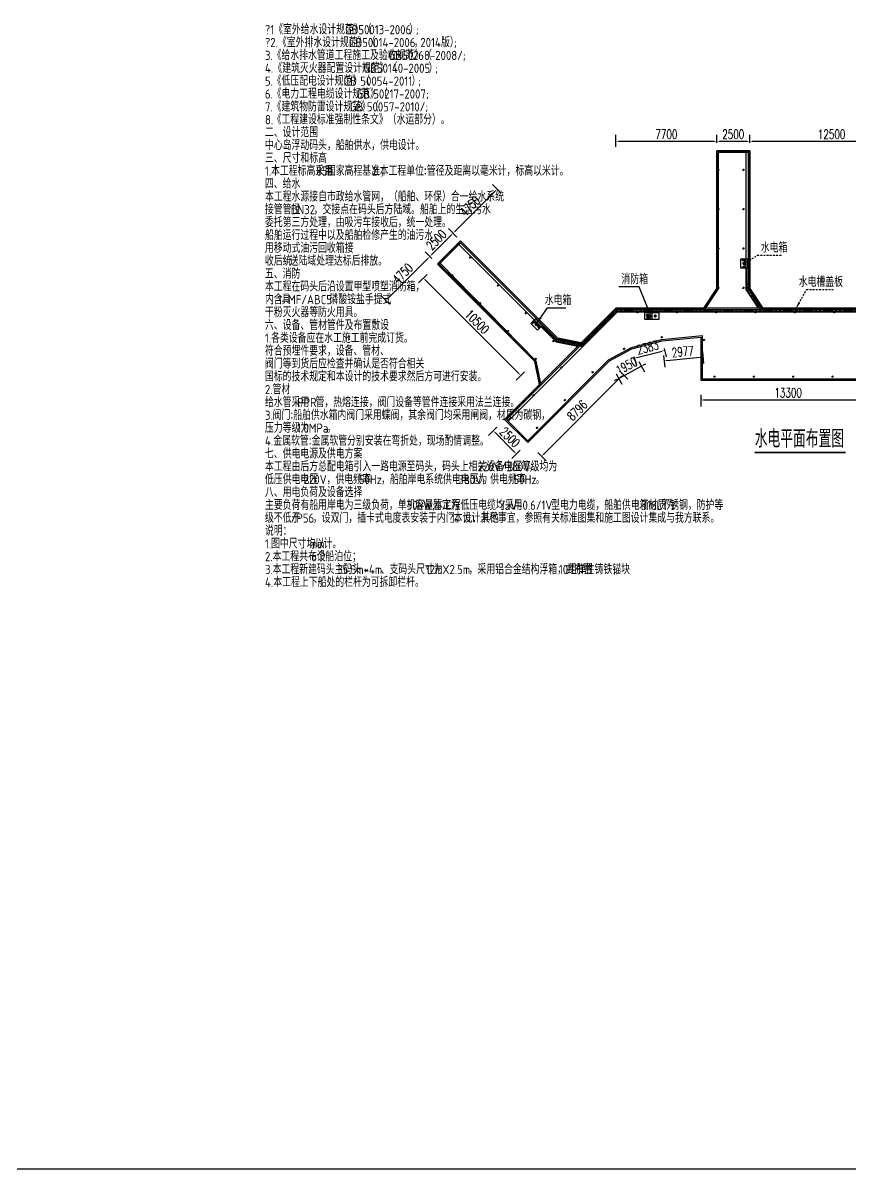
# Model space of a CAD drawing. Extents: x -89702 to 926017, y -610001 to -56924.
# Drawn here: x 387639 to 450713, y -380806 to -293411 of the extents above; entities that cross this region are included whole.
import ezdxf

# ---------------------------------------------------------------- set-up
doc = ezdxf.new("R2010")
doc.units = 0
doc.header["$LTSCALE"] = 10
doc.header["$MEASUREMENT"] = 0
for name, pattern in [('-6_350_HOLE$0$DASH', [0.35, 0.25, -0.1]), ('ACAD_ISO14W100', [24, 12, -3, 0, -3, 0, -3, 0, -3]), ('PHANTOM', [2.5, 1.25, -0.25, 0.25, -0.25, 0.25, -0.25])]:
    doc.linetypes.add(name, pattern=pattern)
for name, color, linetype in [('DIM_LEAD', 3, 'Continuous'), ('DIM_SYMB', 3, 'Continuous'), ('L-构造线', 6, 'Continuous'), ('PUB_DIM', 3, 'Continuous'), ('PUB_TEXT', 7, 'Continuous'), ('W-ALUMINUM_FRAME铝架', 30, 'Continuous'), ('W-FLOAT_BOWL浮筒', 253, 'Continuous'), ('W-PLASTIC_RAILINGS塑木栏杆', 6, 'Continuous'), ('W-STEEL_FRAME钢架', 3, 'Continuous'), ('W-WOOD_FLOOR木地板', 30, 'Continuous')]:
    doc.layers.add(name, color=color, linetype=linetype)
doc.styles.add('_TCH_DIM', font='SIMPLEX', dxfattribs={"bigfont": 'GBCBIG'})
doc.styles.get("Standard").update_dxf_attribs({"font": 'gbenor.shx', "bigfont": 'gbcbig.shx'})
doc.styles.add('STANDARD_T3', font='simplex.shx', dxfattribs={"width": 0.7, "bigfont": 'gbcbig.shx'})
doc.dimstyles.new('W&&200', dxfattribs={"dimtxt": 700, "dimasz": 200, "dimexe": 500, "dimexo": 600, "dimgap": 200, "dimtad": 1, "dimdec": 0, "dimzin": 0, "dimdsep": 46, "dimtxsty": 'STANDARD_T3', "dimcen": 0.09, "dimclrd": 1, "dimclre": 1, "dimclrt": 7, "dimazin": 2, "dimtfac": 1, "dimtdec": 0, "dimtix": 1, "dimtmove": 2, "dimatfit": 3, "dimfxl": 0, "dimtolj": 1, "dimtzin": 0, "dimarcsym": 0})

# ---------------------------------------------------------------- blocks, each defined once
blk = doc.blocks.new('A$C6f7a73f6')
blk.add_hatch(color=3).paths.add_polyline_path([(485, 384), (635, 384, 1)])
at = {"color": 5}
for p, q in [((228, 434), (240, 434)), ((228, 408), (240, 408)), ((228, 363), (240, 363)), ((228, 337), (240, 337)), ((293, 399), (305, 399)), ((293, 372), (305, 372))]:
    blk.add_line(p, q, dxfattribs=at)
at = {"color": 0, "linetype": 'ByBlock'}
blk.add_lwpolyline([(200, 634), (920, 634), (920, 134), (200, 134)], close=True, dxfattribs=at)
blk.add_lwpolyline([(200, 459), (350, 459), (350, 309), (200, 309)], close=True)
at = {"color": 6}
for points in [[(466, 384), (430, 386)], [(477, 338), (446, 320)], [(478, 432), (450, 450)], [(512, 466), (494, 496)], [(514, 304), (496, 272)], [(559, 288), (560, 256)], [(561, 480), (560, 516)], [(606, 468), (624, 496)], [(608, 302), (626, 272)], [(642, 336), (674, 318)], [(643, 430), (674, 448)], [(654, 384), (690, 386)]]:
    blk.add_lwpolyline(points, dxfattribs=at)
at = {"color": 7, "true_color": 0xffffff}
for points in [[(779, 406), (755, 384), (744, 359), (741, 347)], [(777, 349), (741, 347)], [(741, 335), (741, 339), (741, 347)], [(742, 319), (742, 323), (742, 331)], [(743, 302), (743, 307), (742, 315)], [(744, 290), (743, 294), (747, 299)], [(744, 290), (743, 298)], [(746, 335), (745, 339), (745, 347)], [(746, 319), (746, 323), (746, 331)], [(747, 303), (747, 307), (747, 315)], [(748, 290), (749, 347)], [(750, 335), (749, 339), (749, 347)], [(750, 319), (750, 323), (750, 331)], [(751, 303), (751, 307), (751, 315)], [(752, 291), (751, 299)], [(752, 291), (752, 295), (755, 299)], [(754, 335), (753, 339), (753, 348)], [(754, 319), (754, 323), (754, 331)], [(755, 303), (755, 307), (755, 315)], [(756, 291), (757, 348)], [(758, 340), (757, 344), (757, 348)], [(759, 319), (758, 323), (758, 336)], [(759, 303), (759, 307), (759, 315)], [(760, 291), (760, 299)], [(760, 291), (760, 299)], [(762, 340), (761, 344), (761, 348)], [(762, 324), (762, 328), (762, 336)], [(763, 303), (763, 308), (763, 320)], [(764, 291), (765, 348)], [(766, 340), (765, 344), (765, 348)], [(766, 324), (766, 328), (766, 336)], [(767, 308), (767, 312), (767, 320)], [(768, 291), (768, 296), (767, 304)], [(768, 291), (768, 296), (768, 300), (771, 304)], [(770, 340), (769, 344), (769, 348)], [(770, 324), (770, 328), (770, 336)], [(771, 308), (771, 312), (771, 320)], [(772, 292), (773, 349)], [(774, 340), (774, 345), (773, 349)], [(775, 324), (774, 328), (774, 336)], [(775, 308), (775, 312), (775, 320)], [(776, 292), (776, 296), (776, 304)], [(778, 503), (777, 511), (817, 525)], [(792, 374), (780, 369), (777, 357)], [(777, 357), (777, 349)], [(778, 503), (871, 504), (875, 512), (834, 522)], [(779, 406), (794, 419), (797, 435)], [(792, 374), (825, 367), (861, 373)], [(846, 441), (805, 439), (797, 435)], [(797, 435), (854, 438)], [(798, 431), (854, 434)], [(817, 440), (817, 456), (805, 456)], [(805, 439), (805, 456)], [(812, 468), (809, 456)], [(809, 456), (841, 457)], [(815, 489), (811, 484), (812, 476)], [(812, 476), (840, 478)], [(812, 468), (840, 470), (841, 457)], [(817, 529), (814, 505)], [(815, 489), (836, 486), (840, 482)], [(816, 468), (816, 477)], [(839, 502), (833, 530), (817, 529)], [(837, 453), (817, 456)], [(819, 501), (819, 489)], [(819, 489), (820, 477)], [(832, 485), (832, 477)], [(835, 502), (836, 486)], [(836, 469), (836, 478)], [(845, 454), (841, 457), (837, 453)], [(837, 453), (838, 441)], [(840, 478), (840, 482)], [(846, 441), (845, 454)], [(846, 441), (854, 438)], [(855, 418), (854, 438)], [(855, 418), (860, 406), (872, 402)], [(878, 358), (874, 370), (861, 373)], [(872, 402), (880, 403)], [(892, 411), (891, 358), (878, 358)], [(881, 394), (882, 374), (878, 358)], [(880, 411), (881, 394)], [(892, 411), (880, 411)], [(881, 394), (893, 395)], [(882, 374), (894, 375)], [(890, 366), (915, 364)], [(892, 403), (913, 404)], [(896, 403), (898, 367)], [(897, 399), (917, 400)], [(898, 371), (918, 368)], [(913, 404), (915, 364)], [(917, 400), (918, 368)]]:
    blk.add_lwpolyline(points, dxfattribs=at)
at = {"color": 5}
for centre, radius in [((311, 385), 31), ((325, 385), 6)]:
    blk.add_circle(centre, radius, dxfattribs=at)
at = {"color": 6}
blk.add_circle((560, 384), 75, dxfattribs=at)
at = {"color": 5}
for centre, start, end in [((234, 434), 0, 180), ((234, 408), 180, 0), ((234, 363), 0, 180), ((234, 337), 180, 0), ((299, 399), 0, 180), ((299, 372), 180, 0)]:
    blk.add_arc(centre, 6, start, end, dxfattribs=at)
blk = doc.blocks.new('*D1283')
at = {"layer": 'Defpoints', "color": 0, "transparency": 16777216}
for p in [(443056, -302448), (443056, -303155), (455556, -303155)]:
    blk.add_point(p, dxfattribs=at)
at = {"layer": 'W-STEEL_FRAME钢架', "color": 1, "lineweight": -2, "transparency": 16777216}
for p, q in [((443056, -302555), (443056, -301948)), ((455556, -302555), (455556, -301948)), ((455356, -302448), (443256, -302448))]:
    blk.add_line(p, q, dxfattribs=at)
at = {"layer": 'W-STEEL_FRAME钢架', "color": 1, "transparency": 16777216}
for points in [[(443256, -302415), (443256, -302482), (443056, -302448)], [(455356, -302415), (455356, -302482), (455556, -302448)]]:
    blk.add_solid(points, dxfattribs=at)
at = {"layer": 'W-STEEL_FRAME钢架', "color": 7, "transparency": 16777216, "insert": (449306, -301898), "char_height": 700, "attachment_point": 5, "style": 'STANDARD_T3'}
blk.add_mtext('\\A1;12500', dxfattribs=at)
blk = doc.blocks.new('*D1284')
at = {"layer": 'Defpoints', "color": 0, "transparency": 16777216}
for p in [(440556, -302448), (440556, -303155), (443056, -303155)]:
    blk.add_point(p, dxfattribs=at)
at = {"layer": 'W-STEEL_FRAME钢架', "color": 1, "lineweight": -2, "transparency": 16777216}
for p, q in [((440556, -302555), (440556, -301948)), ((443056, -302555), (443056, -301948)), ((442856, -302448), (440756, -302448))]:
    blk.add_line(p, q, dxfattribs=at)
at = {"layer": 'W-STEEL_FRAME钢架', "color": 1, "transparency": 16777216}
for points in [[(440756, -302415), (440756, -302482), (440556, -302448)], [(442856, -302415), (442856, -302482), (443056, -302448)]]:
    blk.add_solid(points, dxfattribs=at)
at = {"layer": 'W-STEEL_FRAME钢架', "color": 7, "transparency": 16777216, "insert": (441806, -301898), "char_height": 700, "attachment_point": 5, "style": 'STANDARD_T3'}
blk.add_mtext('\\A1;2500', dxfattribs=at)
blk = doc.blocks.new('*D1285')
at = {"layer": 'Defpoints', "color": 0, "transparency": 16777216}
for p in [(432856, -302448), (440556, -303155), (432856, -315155)]:
    blk.add_point(p, dxfattribs=at)
at = {"layer": 'W-STEEL_FRAME钢架', "color": 1, "lineweight": -2, "transparency": 16777216}
for p, q in [((432856, -302848), (432856, -301948)), ((440556, -302555), (440556, -301948)), ((440356, -302448), (433056, -302448))]:
    blk.add_line(p, q, dxfattribs=at)
at = {"layer": 'W-STEEL_FRAME钢架', "color": 1, "transparency": 16777216}
for points in [[(433056, -302415), (433056, -302482), (432856, -302448)], [(440356, -302415), (440356, -302482), (440556, -302448)]]:
    blk.add_solid(points, dxfattribs=at)
at = {"layer": 'W-STEEL_FRAME钢架', "color": 7, "transparency": 16777216, "insert": (436706, -301898), "char_height": 700, "attachment_point": 5, "style": 'STANDARD_T3'}
blk.add_mtext('\\A1;7700', dxfattribs=at)
blk = doc.blocks.new('A$C9549bc64')
h = blk.add_hatch(color=256)
h.dxf.hatch_style = 1
h.paths.add_polyline_path([(184, 336), (184, 86), (284, 86)])
h = blk.add_hatch(color=256)
h.dxf.hatch_style = 1
edge = h.paths.add_edge_path()
edge.add_arc((480, 392), 108, 196.29651, 205.0439)
edge.add_arc((468, 386), 94.8, 205.0439, 214.37845)
edge.add_arc((433, 362), 52.4, 214.37845, 254.56921)
edge.add_arc((412, 285), 27.9, 18.37008, 74.56921, ccw=False)
edge.add_arc((409, 284), 30.5, -13.95709, 18.37008, ccw=False)
edge.add_arc((424, 281), 15.7, 300.45082, 346.04291, ccw=False)
edge.add_arc((420, 286), 22.4, 267.37078, 300.45082, ccw=False)
edge.add_arc((421, 296), 32, 239.8196, 267.37078, ccw=False)
edge.add_arc((436, 323), 62.7, 222.4174, 239.8196, ccw=False)
edge.add_arc((440, 326), 67.5, 205.65164, 222.4174, ccw=False)
edge.add_arc((464, 337), 94.3, 195.80573, 205.65164, ccw=False)
edge.add_arc((487, 344), 119, 187.03004, 195.80573, ccw=False)
edge.add_arc((411, 335), 41.8, 167.90846, 187.03004, ccw=False)
edge.add_arc((450, 326), 81.4, 154.23716, 167.90846, ccw=False)
edge = h.paths.add_edge_path()
edge.add_arc((485, 328), 120, 200.75454, 208.53706)
edge.add_arc((430, 299), 57.4, 208.53706, 219.77559)
edge.add_arc((534, 385), 192, 219.77559, 225.01734)
edge.add_arc((472, 323), 105, 225.01734, 232.10631)
edge.add_arc((422, 259), 23.7, 232.10631, 271.10943)
edge.add_arc((423, 219), 16.8, 44.35188, 91.10943, ccw=False)
edge.add_arc((421, 217), 19.2, 22.63254, 44.35188, ccw=False)
edge.add_arc((425, 218), 15.1, -1.94353, 22.63254, ccw=False)
edge.add_arc((430, 218), 10.2, 330.80573, 358.05647, ccw=False)
edge.add_arc((417, 225), 24.9, 313.44338, 330.80573, ccw=False)
edge.add_arc((422, 221), 18.4, 267.37078, 313.44338, ccw=False)
edge.add_arc((422, 238), 35.4, 234.56334, 267.37078, ccw=False)
edge.add_arc((423, 238), 35.7, 222.29325, 234.56334, ccw=False)
edge.add_arc((504, 312), 146, 216.22803, 222.29325, ccw=False)
edge.add_arc((446, 269), 73.8, 192.63666, 216.22803, ccw=False)
edge.add_arc((459, 272), 86.8, 170.91278, 192.63666, ccw=False)
edge = h.paths.add_edge_path()
edge.add_arc((486, 244), 121, 196.11939, 209.7614)
edge.add_arc((481, 242), 116, 209.7614, 223.68479)
edge.add_arc((436, 198), 53.4, 223.68479, 259.61613)
edge.add_arc((424, 132), 14.3, 6.32607, 79.61613, ccw=False)
edge.add_arc((420, 131), 18.6, -17.89376, 6.32607, ccw=False)
edge.add_arc((421, 131), 17.6, 317.15115, 342.10624, ccw=False)
edge.add_arc((418, 133), 20.8, 291.88934, 317.15115, ccw=False)
edge.add_arc((411, 151), 40.2, 273.77874, 291.88934, ccw=False)
edge.add_arc((411, 151), 40, 248.91252, 273.77874, ccw=False)
edge.add_arc((412, 153), 42.5, 224.81745, 248.91252, ccw=False)
edge.add_arc((407, 148), 35.5, 208.29349, 224.81745, ccw=False)
edge.add_arc((515, 206), 158, 200.4817, 208.29349, ccw=False)
edge.add_arc((433, 176), 70.6, 177.37078, 200.4817, ccw=False)
edge.add_arc((454, 175), 91.3, 157.07829, 177.37078, ccw=False)
h = blk.add_hatch(color=1)
h.dxf.hatch_style = 1
h.paths.add_polyline_path([(780, 285), (780, 355), (820, 355), (820, 285), (890, 285), (890, 245), (820, 245), (820, 175), (780, 175), (780, 245), (710, 245), (710, 285)])
for p, q in [((0, 530), (1061, 530)), ((530, 530), (530, 0))]:
    blk.add_line(p, q)
for points in [[(0, 530), (1063, 530), (1063, 0), (0, 0)], [(184, 336), (284, 336), (284, 86), (184, 86)], [(217, 401), (252, 401), (252, 336), (217, 336)]]:
    blk.add_lwpolyline(points, close=True)
for points in [[(217, 380), (171, 380), (171, 360), (217, 360)], [(184, 336), (184, 86), (284, 86), (184, 336)], [(252, 360), (291, 360), (291, 380), (252, 380)], [(369, 210), (369, 210)]]:
    blk.add_lwpolyline(points)
blk.add_lwpolyline([(369, 210, 0.059595), (381, 184, 0.060827), (397, 161, 0.158077), (426, 146, -0.331154), (438, 133, -0.106074), (437, 125, -0.10932), (433, 119, -0.110674), (426, 114, -0.079187), (414, 111, -0.108927), (397, 114, -0.105524), (382, 123, -0.072225), (376, 131, -0.034099), (367, 151, -0.101184), (362, 179, -0.088775), (369, 210)], format="xyb")
for points in [[(376, 362, 0.038186), (382, 346, 0.040752), (390, 333, 0.177185), (419, 312, -0.250251), (438, 294, -0.141997), (439, 277, -0.201599), (432, 267, -0.14535), (419, 264, -0.120797), (405, 268, -0.076078), (390, 280, -0.073285), (379, 297, -0.042987), (373, 312, -0.03831), (370, 329, -0.083628), (370, 343, -0.059723), (376, 362)], [(373, 286, 0.033971), (380, 271, 0.049077), (386, 262, 0.022875), (398, 249, 0.030941), (408, 240, 0.171845), (423, 235, -0.206897), (435, 230, -0.095053), (439, 224, -0.107646), (440, 218, -0.119467), (439, 213, -0.075903), (434, 207, -0.203782), (421, 202, -0.144135), (402, 209, -0.05359), (396, 214, -0.026471), (386, 226, -0.103302), (374, 253, -0.095073), (373, 286)]]:
    blk.add_lwpolyline(points, format="xyb", close=True)
at = {"color": 1}
blk.add_lwpolyline([(780, 285), (780, 355), (820, 355), (820, 285), (890, 285), (890, 245), (820, 245), (820, 175), (780, 175), (780, 245), (710, 245), (710, 285)], close=True, dxfattribs=at)
for centre, radius, start, end in [((206, 276), 110, 108.79594, 170.85949), ((203, 251), 113, 106.36583, 158.37574)]:
    blk.add_arc(centre, radius, start, end)
blk = doc.blocks.new('*D1286')
at = {"layer": 'Defpoints', "color": 0, "transparency": 16777216}
for p in [(420436, -309453), (432856, -315155), (429498, -318514)]:
    blk.add_point(p, dxfattribs=at)
at = {"layer": 'W-STEEL_FRAME钢架', "color": 1, "lineweight": -2, "transparency": 16777216}
for p, q in [((424078, -306377), (423441, -305740)), ((423654, -306235), (420578, -309311)), ((420719, -309736), (420083, -309099))]:
    blk.add_line(p, q, dxfattribs=at)
at = {"layer": 'W-STEEL_FRAME钢架', "color": 1, "transparency": 16777216}
for points in [[(423630, -306212), (423677, -306259), (423795, -306094)], [(420554, -309288), (420601, -309335), (420436, -309453)]]:
    blk.add_solid(points, dxfattribs=at)
at = {"layer": 'W-STEEL_FRAME钢架', "color": 7, "transparency": 16777216, "insert": (421727, -307384), "char_height": 700, "attachment_point": 5, "rotation": 45, "style": 'STANDARD_T3'}
blk.add_mtext('\\A1;4750', dxfattribs=at)
blk = doc.blocks.new('*D1287')
at = {"layer": 'Defpoints', "color": 0, "transparency": 16777216}
for p in [(418668, -311220), (419245, -311797), (429498, -318514)]:
    blk.add_point(p, dxfattribs=at)
at = {"layer": 'W-STEEL_FRAME钢架', "color": 1, "lineweight": -2, "transparency": 16777216}
for p, q in [((420719, -309736), (420083, -309099)), ((420295, -309594), (418810, -311079)), ((418820, -311372), (418315, -310867))]:
    blk.add_line(p, q, dxfattribs=at)
at = {"layer": 'W-STEEL_FRAME钢架', "color": 1, "transparency": 16777216}
for points in [[(420271, -309571), (420318, -309618), (420436, -309453)], [(418786, -311056), (418833, -311103), (418668, -311220)]]:
    blk.add_solid(points, dxfattribs=at)
at = {"layer": 'W-STEEL_FRAME钢架', "color": 7, "transparency": 16777216, "insert": (419163, -309948), "char_height": 700, "attachment_point": 5, "rotation": 45, "style": 'STANDARD_T3'}
blk.add_mtext('\\A1;2500', dxfattribs=at)
blk = doc.blocks.new('*D1290')
at = {"layer": 'Defpoints', "color": 0, "transparency": 16777216}
for p in [(419245, -311797), (415310, -314579), (424371, -323641)]:
    blk.add_point(p, dxfattribs=at)
at = {"layer": 'W-STEEL_FRAME钢架', "color": 1, "lineweight": -2, "transparency": 16777216}
for p, q in [((418820, -311372), (418315, -310867)), ((418527, -311362), (415451, -314438)), ((415593, -314862), (414956, -314226))]:
    blk.add_line(p, q, dxfattribs=at)
at = {"layer": 'W-STEEL_FRAME钢架', "color": 1, "transparency": 16777216}
for points in [[(418504, -311338), (418551, -311385), (418668, -311220)], [(415428, -314414), (415475, -314461), (415310, -314579)]]:
    blk.add_solid(points, dxfattribs=at)
at = {"layer": 'W-STEEL_FRAME钢架', "color": 7, "transparency": 16777216, "insert": (416600, -312511), "char_height": 700, "attachment_point": 5, "rotation": 45, "style": 'STANDARD_T3'}
blk.add_mtext('\\A1;4750', dxfattribs=at)
blk = doc.blocks.new('*D1291')
at = {"layer": 'Defpoints', "color": 0, "transparency": 16777216}
for p in [(424371, -323641), (423499, -324512), (426139, -325408)]:
    blk.add_point(p, dxfattribs=at)
at = {"layer": 'W-STEEL_FRAME钢架', "color": 1, "lineweight": -2, "transparency": 16777216}
for p, q in [((423782, -324229), (423146, -324866)), ((425126, -326139), (423641, -324654)), ((425550, -325997), (424914, -326633))]:
    blk.add_line(p, q, dxfattribs=at)
at = {"layer": 'W-STEEL_FRAME钢架', "color": 1, "transparency": 16777216}
for points in [[(423664, -324630), (423617, -324677), (423499, -324512)], [(425149, -326115), (425102, -326162), (425267, -326280)]]:
    blk.add_solid(points, dxfattribs=at)
at = {"layer": 'W-STEEL_FRAME钢架', "color": 7, "transparency": 16777216, "insert": (424772, -325007), "char_height": 700, "attachment_point": 5, "rotation": 315, "style": 'STANDARD_T3'}
blk.add_mtext('\\A1;2500', dxfattribs=at)
blk = doc.blocks.new('*D1292')
at = {"layer": 'Defpoints', "color": 0, "transparency": 16777216}
for p in [(419245, -311797), (418169, -312872), (426669, -319221)]:
    blk.add_point(p, dxfattribs=at)
at = {"layer": 'W-STEEL_FRAME钢架', "color": 1, "lineweight": -2, "transparency": 16777216}
for p, q in [((418452, -312589), (417815, -313226)), ((425452, -320155), (418310, -313013)), ((425876, -320014), (425240, -320650))]:
    blk.add_line(p, q, dxfattribs=at)
at = {"layer": 'W-STEEL_FRAME钢架', "color": 1, "transparency": 16777216}
for points in [[(418334, -312990), (418287, -313037), (418169, -312872)], [(425476, -320132), (425429, -320179), (425594, -320297)]]:
    blk.add_solid(points, dxfattribs=at)
at = {"layer": 'W-STEEL_FRAME钢架', "color": 7, "transparency": 16777216, "insert": (422270, -316195), "char_height": 700, "attachment_point": 5, "rotation": 315, "style": 'STANDARD_T3'}
blk.add_mtext('\\A1;10500', dxfattribs=at)
blk = doc.blocks.new('*D1293')
at = {"layer": 'Defpoints', "color": 0, "transparency": 16777216}
for p in [(432359, -319189), (433404, -320234), (426139, -325408)]:
    blk.add_point(p, dxfattribs=at)
at = {"layer": 'W-STEEL_FRAME钢架', "color": 1, "lineweight": -2, "transparency": 16777216}
for p, q in [((427326, -326312), (433262, -320375)), ((433121, -319951), (433757, -320587)), ((426901, -326171), (427538, -326807))]:
    blk.add_line(p, q, dxfattribs=at)
at = {"layer": 'W-STEEL_FRAME钢架', "color": 1, "transparency": 16777216}
for points in [[(433239, -320352), (433286, -320399), (433404, -320234)], [(427302, -326289), (427349, -326336), (427184, -326454)]]:
    blk.add_solid(points, dxfattribs=at)
at = {"layer": 'W-STEEL_FRAME钢架', "color": 7, "transparency": 16777216, "insert": (429905, -322955), "char_height": 700, "attachment_point": 5, "rotation": 45, "style": 'STANDARD_T3'}
blk.add_mtext('\\A1;8796', dxfattribs=at)
blk = doc.blocks.new('*D1294')
at = {"layer": 'Defpoints', "color": 0, "transparency": 16777216}
for p in [(434074, -318263), (432359, -319189), (434788, -319586)]:
    blk.add_point(p, dxfattribs=at)
at = {"layer": 'W-STEEL_FRAME钢架', "color": 1, "lineweight": -2, "transparency": 16777216}
for p, q in [((433073, -320512), (434788, -319586)), ((434599, -319234), (435026, -320026)), ((434964, -319491), (435140, -319396)), ((432897, -320607), (432721, -320702)), ((432883, -320160), (433310, -320952))]:
    blk.add_line(p, q, dxfattribs=at)
at = {"layer": 'W-STEEL_FRAME钢架', "color": 1, "transparency": 16777216}
for points in [[(434949, -319462), (434980, -319520), (434788, -319586)], [(432881, -320578), (432913, -320636), (433073, -320512)]]:
    blk.add_solid(points, dxfattribs=at)
at = {"layer": 'W-STEEL_FRAME钢架', "color": 7, "transparency": 16777216, "insert": (433669, -319565), "char_height": 700, "attachment_point": 5, "rotation": 28.35565, "style": 'STANDARD_T3'}
blk.add_mtext('\\A1;1950', dxfattribs=at)
blk = doc.blocks.new('*D1295')
at = {"layer": 'Defpoints', "color": 0, "transparency": 16777216}
for p in [(436378, -317655), (439341, -317360), (439492, -318871)]:
    blk.add_point(p, dxfattribs=at)
at = {"layer": 'W-STEEL_FRAME钢架', "color": 1, "lineweight": -2, "transparency": 16777216}
for p, q in [((436489, -318769), (436579, -319664)), ((436728, -319147), (439293, -318891)), ((439452, -318473), (439541, -319369))]:
    blk.add_line(p, q, dxfattribs=at)
at = {"layer": 'W-STEEL_FRAME钢架', "color": 1, "transparency": 16777216}
for points in [[(439289, -318858), (439296, -318924), (439492, -318871)], [(436725, -319114), (436731, -319180), (436529, -319167)]]:
    blk.add_solid(points, dxfattribs=at)
at = {"layer": 'W-STEEL_FRAME钢架', "color": 7, "transparency": 16777216, "insert": (437956, -318472), "char_height": 700, "attachment_point": 5, "rotation": 5.69556, "style": 'STANDARD_T3'}
blk.add_mtext('\\A1;2977', dxfattribs=at)
blk = doc.blocks.new('*D1296')
at = {"layer": 'Defpoints', "color": 0, "transparency": 16777216}
for p in [(439341, -320655), (452641, -320655), (452641, -322162)]:
    blk.add_point(p, dxfattribs=at)
at = {"layer": 'W-STEEL_FRAME钢架', "color": 1, "lineweight": -2, "transparency": 16777216}
for p, q in [((439341, -321762), (439341, -322662)), ((439541, -322162), (452441, -322162)), ((452641, -321762), (452641, -322662))]:
    blk.add_line(p, q, dxfattribs=at)
at = {"layer": 'W-STEEL_FRAME钢架', "color": 1, "transparency": 16777216}
for points in [[(439541, -322128), (439541, -322195), (439341, -322162)], [(452441, -322128), (452441, -322195), (452641, -322162)]]:
    blk.add_solid(points, dxfattribs=at)
at = {"layer": 'W-STEEL_FRAME钢架', "color": 7, "transparency": 16777216, "insert": (445991, -321612), "char_height": 700, "attachment_point": 5, "style": 'STANDARD_T3'}
blk.add_mtext('\\A1;13300', dxfattribs=at)
blk = doc.blocks.new('*D1665')
at = {"layer": 'Defpoints', "color": 0, "transparency": 16777216}
for p in [(436378, -317655), (434074, -318263), (436568, -318377)]:
    blk.add_point(p, dxfattribs=at)
at = {"layer": 'W-STEEL_FRAME钢架', "color": 1, "lineweight": -2, "transparency": 16777216}
for p, q in [((434227, -318843), (434392, -319468)), ((434458, -318933), (436375, -318428)), ((436531, -318235), (436696, -318860))]:
    blk.add_line(p, q, dxfattribs=at)
at = {"layer": 'W-STEEL_FRAME钢架', "color": 1, "transparency": 16777216}
for points in [[(434449, -318901), (434466, -318965), (434264, -318984)], [(436367, -318396), (436384, -318460), (436568, -318377)]]:
    blk.add_solid(points, dxfattribs=at)
at = {"layer": 'W-STEEL_FRAME钢架', "color": 7, "transparency": 16777216, "insert": (435276, -318149), "char_height": 700, "attachment_point": 5, "rotation": 14.76714, "style": 'STANDARD_T3'}
blk.add_mtext('\\A1;2383', dxfattribs=at)

msp = doc.modelspace()

# ---------------------------------------------------------------- linework, layer by layer
at = {"layer": 'DIM_LEAD', "linetype": 'ACAD_ISO14W100'}
for p, q in [((442630.2, -311775.3), (443644.5, -311119.5)), ((443644.5, -311119.5), (445507.7, -311119.5)), ((446560.9, -315240.2), (447399.1, -313737.2)), ((447399.1, -313737.2), (449427.4, -313737.2))]:
    msp.add_line(p, q, dxfattribs=at)
at = {"layer": 'DIM_LEAD'}
for p, q in [((434637.5, -313532.6), (433067.1, -313532.6)), ((435488.2, -315669.1), (434637.5, -313532.6)), ((426773.3, -316369.2), (427642.6, -315127.1)), ((427642.6, -315127.1), (429036, -315127.1))]:
    msp.add_line(p, q, dxfattribs=at)
at = {"layer": 'DIM_LEAD', "linetype": 'ACAD_ISO14W100'}
for points in [[(442630.2, -311775.3, 0, 160, 0), (443134.1, -311449.5, 0, 0, 0)], [(446560.9, -315240.2, 0, 160, 0), (446853.1, -314716.2, 0, 0, 0)]]:
    msp.add_lwpolyline(points, format="xyseb", dxfattribs=at)
at = {"layer": 'DIM_LEAD'}
for points in [[(435488.2, -315669.1, 0, 160, 0), (435266.2, -315111.7, 0, 0, 0)], [(426773.3, -316369.2, 0, 160, 0), (427117.3, -315877.6, 0, 0, 0)]]:
    msp.add_lwpolyline(points, format="xyseb", dxfattribs=at)
at = {"layer": 'DIM_SYMB', "const_width": 140}
msp.add_lwpolyline([(443444.9, -326160.8), (450382.4, -326160.8)], dxfattribs=at)
at = {"layer": 'L-构造线'}
msp.add_lwpolyline([(-6086.7, -56924.3), (818318, -56924.3), (818318, -380806), (-6086.7, -380806)], close=True, dxfattribs=at)
at = {"layer": 'PUB_DIM', "color": 3, "linetype": 'ACAD_ISO14W100'}
for p, q in [((440696.7, -304633.2), (440610.8, -304582)), ((440683.1, -304566.9), (440624.2, -304647.7)), ((442611.6, -304633.2), (442525.7, -304582)), ((442598, -304566.9), (442539.1, -304647.7)), ((440696.7, -307633.2), (440610.8, -307582)), ((440683.1, -307566.9), (440624.2, -307647.7)), ((442611.6, -307633.2), (442525.7, -307582)), ((442598, -307566.9), (442539.1, -307647.7)), ((440696.7, -310633.2), (440610.8, -310582)), ((440683.1, -310566.9), (440624.2, -310647.7)), ((442611.6, -310633.2), (442525.7, -310582)), ((442598, -310566.9), (442539.1, -310647.7)), ((421767.6, -311293.2), (421670.7, -311317.7)), ((421711.2, -311255.9), (421726.6, -311354.7)), ((420413.2, -312646.8), (420316.2, -312671.4)), ((420356.7, -312609.6), (420372.2, -312708.4)), ((423888.3, -313415.1), (423791.4, -313439.7)), ((423831.9, -313377.8), (423847.3, -313476.6)), ((440696.7, -313633.2), (440610.8, -313582)), ((440683.1, -313566.9), (440624.2, -313647.7)), ((442611.6, -313633.2), (442525.7, -313582)), ((442598, -313566.9), (442539.1, -313647.7)), ((422533.9, -314768.8), (422437, -314793.3)), ((422477.5, -314731.5), (422492.9, -314830.3)), ((432964.7, -315423.4), (432878.8, -315474.5)), ((432951.2, -315489.6), (432892.2, -315408.8)), ((434546.3, -315488), (434460.4, -315436.9)), ((434532.8, -315421.8), (434473.9, -315502.6)), ((437546.3, -315488), (437460.4, -315436.9)), ((437532.8, -315421.8), (437473.9, -315502.6)), ((440546.3, -315488), (440460.4, -315436.9)), ((440532.8, -315421.8), (440473.9, -315502.6)), ((443546.3, -315488), (443460.4, -315436.9)), ((443532.8, -315421.8), (443473.9, -315502.6)), ((446546.3, -315488), (446460.4, -315436.9)), ((446532.8, -315421.8), (446473.9, -315502.6)), ((449546.3, -315488), (449460.4, -315436.9)), ((449532.8, -315421.8), (449473.9, -315502.6)), ((426009, -315537), (425912.1, -315561.6)), ((425952.6, -315499.7), (425968, -315598.5)), ((424654.6, -316890.7), (424557.7, -316915.2)), ((424598.2, -316853.4), (424613.6, -316952.2)), ((428129.7, -317658.9), (428032.8, -317683.5)), ((428073.3, -317621.7), (428088.8, -317720.5)), ((430843.4, -317544.7), (430757.5, -317595.8)), ((430829.8, -317610.9), (430770.9, -317530.1)), ((436381.2, -317351.6), (436295.3, -317402.7)), ((436367.6, -317417.9), (436308.7, -317337.1)), ((439597.9, -317551.8), (439512, -317602.9)), ((439584.3, -317618), (439525.4, -317537.2)), ((426718.9, -318975.3), (426734.3, -319074.1)), ((433501.3, -318289.9), (433425.1, -318225.2)), ((433498.9, -318222.3), (433427.4, -318292.2)), ((426775.3, -319012.6), (426678.4, -319037.2)), ((428722.1, -319666), (428636.2, -319717.2)), ((428708.5, -319732.3), (428649.6, -319651.5)), ((431113.4, -320068.2), (431021.8, -320028.1)), ((431091.8, -320004.1), (431043.3, -320091.6)), ((440401, -320351.7), (440315.1, -320402.8)), ((440387.4, -320417.9), (440328.5, -320337.1)), ((443401, -320351.7), (443315.1, -320402.8)), ((443387.4, -320417.9), (443328.5, -320337.1)), ((446401, -320351.7), (446315.1, -320402.8)), ((446387.4, -320417.9), (446328.5, -320337.1)), ((449401, -320351.7), (449315.1, -320402.8)), ((449387.4, -320417.9), (449328.5, -320337.1)), ((426600.8, -321787.3), (426514.8, -321838.5)), ((426587.2, -321853.6), (426528.3, -321772.8)), ((428992.1, -322189.5), (428900.5, -322149.4)), ((428970.5, -322125.5), (428922, -322212.9)), ((424881.4, -323509.7), (424795.5, -323560.9)), ((424867.8, -323576), (424808.9, -323495.2)), ((426870.8, -324310.9), (426779.2, -324270.7)), ((426849.1, -324246.8), (426800.6, -324334.2))]:
    msp.add_line(p, q, dxfattribs=at)
at = {"layer": 'PUB_DIM', "color": 2, "linetype": '-6_350_HOLE$0$DASH'}
for points in [[(442806.3, -312182), (442823.5, -313737.2), (443939.5, -315393.2)], [(427239.7, -316567), (428334, -317677.2), (430283, -318062.2), (432966, -315393.2), (474157.5, -315393.2), (474157.5, -323698.7)]]:
    msp.add_lwpolyline(points, dxfattribs=at)
at = {"layer": 'PUB_DIM', "color": 4, "linetype": 'ACAD_ISO14W100'}
msp.add_lwpolyline([(443923.5, -315256.5), (442861, -313628), (442834.5, -312058)], dxfattribs=at)
at = {"layer": 'PUB_DIM', "color": 4, "linetype": 'PHANTOM'}
msp.add_lwpolyline([(427269.5, -316495.2), (428353, -317583.7), (430279, -317972.7), (432923, -315325.7), (474277.5, -315325.7), (474277.5, -323821.2)], dxfattribs=at)
at = {"layer": 'PUB_DIM', "color": 3, "linetype": 'ACAD_ISO14W100'}
for centre in [(440653.8, -304607.4), (442568.7, -304607.4), (440653.8, -307607.4), (442568.7, -307607.4), (440653.8, -310607.4), (442568.7, -310607.4), (421719.1, -311305.3), (420364.7, -312658.9), (423839.8, -313427.2), (440653.8, -313607.4), (442568.7, -313607.4), (422485.4, -314780.8), (432921.9, -315449.1), (434503.5, -315462.3), (437503.5, -315462.3), (440503.5, -315462.3), (443503.5, -315462.3), (446503.5, -315462.3), (449503.5, -315462.3), (425960.5, -315549.1), (424606.1, -316902.8), (428081.2, -317671), (430800.5, -317570.4), (436338.3, -317377.3), (439555, -317577.5), (426726.8, -319024.7), (433463.3, -318257.4), (428679.2, -319691.7), (431067.7, -320048), (440358.1, -320377.4), (443358.1, -320377.4), (446358.1, -320377.4), (449358.1, -320377.4), (426557.9, -321813.1), (428946.4, -322169.3), (424838.5, -323535.5), (426825.1, -324290.6)]:
    msp.add_circle(centre, 50, dxfattribs=at)
at = {"layer": 'W-ALUMINUM_FRAME铝架', "color": 5}
for points in [[(442771.3, -303255.3), (442771.3, -313741.6), (443713.8, -315155.3)], [(420881.5, -310301), (428296.4, -317715.9), (429962.5, -318049.1)], [(424643.3, -323771.4), (432974.4, -315440.3), (479709, -315440.3)]]:
    msp.add_lwpolyline(points, dxfattribs=at)
at = {"layer": 'W-ALUMINUM_FRAME铝架', "color": 0}
for points in [[(442956.3, -303255.3), (442956.3, -313685.5), (443936.1, -315155.3)], [(421012.3, -310170.2), (428387.6, -317545.5), (430119.7, -317891.9)], [(424512.5, -323640.5), (432896.1, -315256.9), (479709, -315255.3)]]:
    msp.add_lwpolyline(points, dxfattribs=at)
at = {"layer": 'W-PLASTIC_RAILINGS塑木栏杆', "ltscale": 0.5, "const_width": 10}
msp.add_lwpolyline([(454582.7, -315205.3), (444018.2, -315188.1), (443006.3, -313670.4), (443006.3, -303205.3), (440601.2, -303205.3), (440601.2, -313628.2), (439587.4, -315205.3), (432877, -315205.3), (430226.6, -317867.4), (428412.1, -317499.3), (421012.3, -310099.5), (419315.2, -311796.5), (426715.3, -319196.6), (427081.2, -321001.1), (424446.3, -323645.1), (426134.2, -325333)], dxfattribs=at)
at = {"layer": 'W-STEEL_FRAME钢架'}
for points in [[(454556, -315155.3), (444056.3, -315155.3), (443056.3, -313655.3), (443056.3, -303155.3), (440556.3, -303155.3), (440556.3, -313655.3), (439556.3, -315155.3), (432856.3, -315155.3), (430204.7, -317806.9), (428436.9, -317453.4), (421011, -310027.5), (419315.2, -311725.8), (426669.1, -319221.1), (427022.7, -320988.9), (424371, -323640.5), (426138.8, -325408.3), (432358.5, -319188.6), (434074.3, -318262.6), (436378.3, -317655.3), (439340.9, -317359.8), (439340.9, -320655.3), (452640.9, -320655.3)], [(454609.5, -315255.3), (444002.8, -315255.3), (442956.3, -313685.5), (442956.3, -303255.3), (440656.3, -303255.3), (440656.3, -313685.5), (439609.8, -315255.3), (432897.7, -315255.3), (430237.5, -317915.5), (428387.6, -317545.5), (421011, -310168.9), (419455.9, -311726.4), (426761.3, -319172.3), (427131.2, -321021.8), (424512.5, -323640.5), (426138.8, -325266.9), (432298.2, -319107.5), (434037.2, -318168.9), (436365.3, -317555.3), (439440.9, -317249.3), (439440.9, -320555.3), (452560.5, -320555.3)]]:
    msp.add_lwpolyline(points, dxfattribs=at)
for points in [[(439556.3, -315155.3), (440556.3, -313655.3), (440556.3, -303155.3), (443056.3, -303155.3), (443056.3, -313655.3), (444056.3, -315155.3)], [(439676.5, -315155.3), (440656.3, -313685.5), (440656.3, -303255.3), (442956.3, -303255.3), (442956.3, -313685.5), (443936.1, -315155.3)], [(427022.7, -320988.9), (426669.1, -319221.1), (419244.5, -311796.5), (421012.3, -310028.7), (428436.9, -317453.4), (430204.7, -317806.9)], [(427107.7, -320903.9), (426761.2, -319171.8), (419385.9, -311796.5), (421012.3, -310170.2), (428387.6, -317545.5), (430119.7, -317891.9)]]:
    msp.add_lwpolyline(points, close=True, dxfattribs=at)
at = {"layer": 'W-WOOD_FLOOR木地板'}
msp.add_line((427120.5, -320891.1), (430302.5, -317709.1), dxfattribs=at)

# ---------------------------------------------------------------- block references
at = {"layer": 'W-FLOAT_BOWL浮筒'}
msp.add_blockref('A$C9549bc64', (435054.8, -316026.8), dxfattribs=at)
at = {"layer": 'W-STEEL_FRAME钢架'}
for p, rotation in [((443024.1, -312309.1), 90), ((427462.3, -316524.2), 134.9999999999218)]:
    msp.add_blockref('A$C6f7a73f6', p, dxfattribs=dict(at, rotation=rotation))

# ---------------------------------------------------------------- texts
at = {"layer": 'PUB_TEXT', "linetype": 'ByBlock'}
for s, height, p in [('?1', 700, (406095.6, -294278.4)), ('《室外给水设计规范》（', 675.177, (406795.6, -294278.4)), ('GB50013-2006', 700, (412202, -294278.4)), ('）', 675.2, (417102, -294278.4)), ('《室外排水设计规范》（', 675.177, (407087.3, -295258.4)), (';', 700, (417593.5, -294278.4)), ('版）', 675.18, (419518.5, -295258.4)), ('?2.', 700, (406095.6, -295258.4)), ('GB50014-2006', 700, (412493.7, -295258.4)), ('，', 675.2, (417452, -295258.4)), ('2014', 700, (417943.5, -295258.4)), (';', 700, (420501.5, -295258.4)), ('3.', 700, (406095.6, -296238.4)), ('《给水排水管道工程施工及验收规范》（', 675.177, (406678.9, -296238.4)), ('GB50268-2008/;', 700, (415525.8, -296238.4)), ('4.', 700, (406095.6, -297218.4)), ('《建筑灭火器配置设计规范》（', 675.177, (406737.3, -297218.4)), ('GB50140-2005', 700, (413618.1, -297218.4)), ('）', 675.2, (418576.5, -297218.4)), (';', 700, (419068, -297218.4)), ('5.', 700, (406095.6, -298198.4)), ('《低压配电设计规范》（', 675.177, (406678.9, -298198.4)), ('GB', 700, (412085.3, -298198.4)), ('50054-2011', 700, (413368.7, -298198.4)), ('）', 675.2, (417277, -298198.4)), (';', 700, (417768.5, -298198.4)), ('6.', 700, (406095.6, -299178.4)), ('《电力工程电缆设计规范》（', 675.177, (406678.9, -299178.4)), ('GB', 700, (413068.3, -299178.4)), ('50217-2007;', 700, (414351.6, -299178.4)), ('7.', 700, (406095.6, -300158.4)), ('《建筑物防雷设计规范》（', 675.177, (406678.9, -300158.4)), ('GB', 700, (412576.8, -300158.4)), ('50057-2010/;', 700, (413860.2, -300158.4)), ('8.', 700, (406095.6, -301138.4)), ('《工程建设标准强制性条文》（水运部分）。', 675.177, (406678.9, -301138.4)), ('二、设计范围', 675.18, (406095.6, -302118.4)), ('中心岛浮动码头，船舶供水，供电设计。', 675.177, (406095.6, -303098.4)), ('三、尺寸和标高', 675.18, (406095.6, -304078.4)), ('1.', 700, (406095.6, -305058.4)), ('本工程标高采用', 675.18, (406562.3, -305058.4)), ('85', 700, (410002.7, -305058.4)), ('国家高程基准；', 675.18, (410819.4, -305058.4)), ('2.', 700, (414259.8, -305058.4)), ('本工程单位∶管径及距离以毫米计，标高以米计。', 675.177, (414843.1, -305058.4)), ('四、给水', 675.18, (406095.6, -306038.4)), ('本工程水源接自市政给水管网，（船舶、环保）合一给水系统', 675.177, (406095.6, -307018.4)), ('接管管径', 675.18, (406095.6, -307998.4)), ('DN32', 700, (408061.6, -307998.4)), ('，交接点在码头后方陆域。船舶上的生活污水', 675.177, (409811.6, -307998.4)), ('委托第三方处理，由吸污车接收后，统一处理。', 675.177, (406095.6, -308978.4)), ('船舶运行过程中以及船舶检修产生的油污水，', 675.177, (406095.6, -309958.4)), ('用移动式油污回收箱接', 675.18, (406095.6, -310938.4)), ('收后统', 675.18, (406095.6, -311918.4)), ('-', 700, (407570.1, -311918.4)), ('送陆域处理达标后排放。', 675.177, (407978.4, -311918.4)), ('五、消防', 675.18, (406095.6, -312898.4)), ('本工程在码头后沿设置甲型喷塑消防箱，', 675.177, (406095.6, -313878.4)), ('内含', 675.18, (406095.6, -314858.4)), ('1', 700, (407078.6, -314858.4)), ('具', 675.2, (407370.3, -314858.4)), ('MF/ABC5', 700, (407861.7, -314858.4)), ('磷酸铵盐手提式', 675.18, (411011.7, -314858.4)), ('干粉灭火器等防火用具。', 675.177, (406095.6, -315838.4)), ('六、设备、管材管件及布置敷设', 675.177, (406095.6, -316818.4)), ('1.', 700, (406095.6, -317798.4)), ('各类设备应在水工施工前完成订货。', 675.177, (406562.3, -317798.4)), ('符合预埋件要求，设备、管材、', 675.177, (406095.6, -318778.4)), ('阀门等到货后应检查并确认是否符合相关', 675.177, (406095.6, -319758.4)), ('国标的技术规定和本设计的技术要求然后方可进行安装。', 675.177, (406095.6, -320738.4)), ('2.', 700, (406095.6, -321718.4)), ('管材', 675.18, (406678.9, -321718.4)), ('给水管采用', 675.18, (406095.6, -322698.4)), ('PPR', 700, (408553.1, -322698.4)), ('管，热熔连接，阀门设备等管件连接采用法兰连接。', 675.177, (409953.1, -322698.4)), ('3.', 700, (406095.6, -323678.4)), ('阀门∶船舶供水箱内阀门采用蝶阀，其余阀门均采用闸阀，材质为碳钢，', 675.177, (406678.9, -323678.4)), ('压力等级为', 675.18, (406095.6, -324658.4)), ('1.0MPa', 700, (408553.1, -324658.4)), ('4.', 700, (406095.6, -325638.4)), ('金属软管∶金属软管分别安装在弯折处，现场酌情调整。', 675.177, (406737.3, -325638.4)), ('。', 675.2, (410828.1, -324658.4)), ('七、供电电源及供电方案', 675.177, (406095.6, -326618.4)), ('本工程由后方总配电箱引入一路电源至码头，码头上相关设备电压等级均为', 675.177, (406095.6, -327598.4)), ('220V/380V', 700, (422314.8, -327598.4)), ('，', 675.2, (426223.1, -327598.4)), ('低压供电电压', 675.18, (406095.6, -328578.4)), ('220V', 700, (409044.5, -328578.4)), ('，供电频率', 675.18, (410794.5, -328578.4)), ('50Hz', 700, (413252, -328578.4)), ('，船舶岸电系统供电电压为', 675.177, (414943.7, -328578.4)), ('380V', 700, (420841.5, -328578.4)), ('，供电频率', 675.18, (422591.5, -328578.4)), ('50Hz', 700, (425049, -328578.4)), ('。', 675.2, (426740.6, -328578.4)), ('八、用电负荷及设备选择', 675.177, (406095.6, -329558.4)), ('主要负荷有船用岸电为三级负荷，单机容量暂定为', 675.177, (406095.6, -330538.4)), ('30kW;', 700, (416908.4, -330538.4)), ('本工程低压电缆均采用', 675.18, (418979.2, -330538.4)), ('YJV-0.6/1V', 700, (423894.1, -330538.4)), ('型电力电缆，船舶供电箱材质为', 675.177, (427919.1, -330538.4)), ('316L', 700, (434800, -330538.4)), ('不锈钢，防护等', 675.18, (436316.6, -330538.4)), ('级不低于', 675.18, (406095.6, -331518.4)), ('/P56', 700, (408061.6, -331518.4)), ('，设双门，插卡式电度表安装于内门。九、其他', 675.177, (409753.2, -331518.4)), ('?', 700, (420074.5, -331518.4)), ('本设计未尽事宜，参照有关标准图集和施工图设计集成与我方联系。', 675.177, (420482.8, -331518.4)), ('说明：', 675.18, (406095.6, -332498.4)), ('1.', 700, (406095.6, -333478.4)), ('图中尺寸均以', 675.18, (406562.3, -333478.4)), ('计。', 675.18, (410561.2, -333478.4)), ('2.', 700, (406095.6, -334458.4)), ('本工程共布设', 675.18, (406678.9, -334458.4)), ('mm', 700, (409511.2, -333478.4)), ('6', 700, (409627.9, -334458.4)), ('个船泊位；', 675.18, (410036.2, -334458.4)), ('本工程新建码头主码头', 675.18, (406678.9, -335438.4)), ('、支码头尺寸为', 675.18, (414918.8, -335438.4)), ('，采用铝合金结构浮箱，共布置', 675.177, (421625.9, -335438.4)), ('组弹性铸铁锚块', 675.18, (429206.8, -335438.4)), ('3.', 700, (406095.6, -335438.4)), ('35.5m*4m', 700, (411593.8, -335438.4)), ('12mX2.5m', 700, (418359.3, -335438.4)), ('10', 700, (428506.8, -335438.4)), (';', 700, (432647.2, -335438.4)), ('4.', 700, (406095.6, -336418.4)), ('本工程上下船处的栏杆为可拆卸栏杆。', 675.177, (406737.3, -336418.4))]:
    msp.add_text(s, height=height, dxfattribs=at).set_placement(p)
at = {"layer": 'PUB_TEXT', "color": 7, "linetype": 'ACAD_ISO14W100', "style": '_TCH_DIM'}
for s, p in [('水电箱', (443905.2, -310909.5)), ('水电槽盖板', (446797.2, -313527.2))]:
    msp.add_text(s, height=675.18, dxfattribs=at).set_placement(p)
at = {"layer": 'PUB_TEXT', "color": 7, "style": '_TCH_DIM'}
for s, p in [('消防箱', (433277.1, -313322.6)), ('水电箱', (427433.5, -314917.1))]:
    msp.add_text(s, height=675.18, dxfattribs=at).set_placement(p)
at = {"layer": 'PUB_TEXT', "color": 7}
msp.add_text('水电平面布置图', height=1350.35, dxfattribs=at).set_placement((443444.9, -325791.4))

# ---------------------------------------------------------------- dimensions: what is measured, and where the dimension line sits
at = {"layer": 'W-STEEL_FRAME钢架'}
for base, p1, p2, picture, middle in [((432856.3, -302448.2), (440556.3, -303155.3), (432856.3, -315155.3), '*D1285', (436706.3, -301898.2)), ((440556.3, -302448.2), (443056.3, -303155.3), (440556.3, -303155.3), '*D1284', (441806.3, -301898.2)), ((443056.3, -302448.2), (455556, -303155.3), (443056.3, -303155.3), '*D1283', (449306.1, -301898.2))]:
    dim = msp.add_linear_dim(base=base, p1=p1, p2=p2, dimstyle='W&&200', override={"dimfxl": 400, "dimfxlon": 1}, dxfattribs=at)
    dim.commit()
    dim.dimension.update_dxf_attribs({"geometry": picture, "text_midpoint": middle})
for p1, p2, distance, picture, middle in [((432856.3, -315155.3), (429497.6, -318514), -12814.6, '*D1286', (421726.7, -307384.4)), ((434074.3, -318262.6), (436378.3, -317655.3), -746.2, '*D1665', (435276.3, -318148.7)), ((436378.3, -317655.3), (439340.9, -317359.8), -1518.9, '*D1295', (437955.8, -318471.7)), ((432358.5, -319188.6), (434074.3, -318262.6), -1503.8, '*D1294', (433669.4, -319565)), ((426138.8, -325408.3), (432358.5, -319188.6), -1478.3, '*D1293', (429905.1, -322954.9)), ((439340.9, -320655.3), (452640.9, -320655.3), -1506.5, '*D1296', (445990.9, -321611.7)), ((426138.8, -325408.3), (424371, -323640.5), 1232.6, '*D1291', (424772.2, -325007.1))]:
    dim = msp.add_aligned_dim(p1=p1, p2=p2, distance=distance, dimstyle='W&&200', override={"dimfxl": 400, "dimfxlon": 1}, dxfattribs=at)
    dim.commit()
    dim.dimension.update_dxf_attribs({"geometry": picture, "text_midpoint": middle})
for base, p1, p2, angle, picture, middle in [((418668.5, -311220.5), (429497.6, -318514), (419244.5, -311796.5), 45, '*D1287', (419163.5, -309947.7)), ((415309.7, -314579.3), (419244.5, -311796.5), (424371, -323640.5), 45, '*D1290', (416600.2, -312511)), ((418169, -312872), (426669.1, -319221.1), (419244.5, -311796.5), 315, '*D1292', (422270.2, -316195.4))]:
    dim = msp.add_linear_dim(base=base, p1=p1, p2=p2, angle=angle, dimstyle='W&&200', override={"dimfxl": 400, "dimfxlon": 1}, dxfattribs=at)
    dim.commit()
    dim.dimension.update_dxf_attribs({"geometry": picture, "text_midpoint": middle})

doc.saveas('drawing.dxf')
